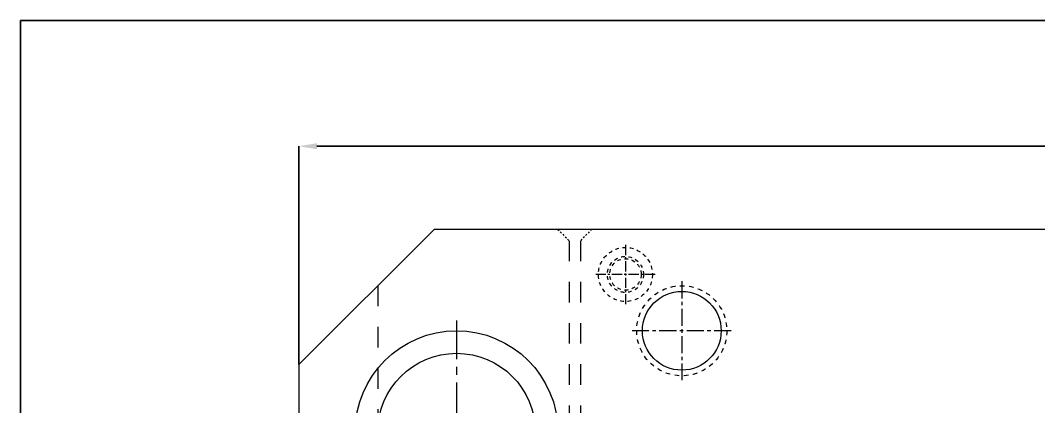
# Model space of a CAD drawing. Header units: millimetres. Extents: x -1265 to 1982, y -12197 to 1934.
# Drawn here: x -487.5 to -35.4, y -805.1 to -633.6 of the extents above; entities that cross this region are included whole.
import ezdxf

# ---------------------------------------------------------------- set-up
doc = ezdxf.new("R2010")
doc.units = ezdxf.units.MM
doc.header["$LTSCALE"] = 16.335
doc.header["$PDMODE"] = 3
doc.header["$PDSIZE"] = 0.3125
doc.linetypes.add('CENTER', pattern=[0.6, 0.375, -0.075, 0.075, -0.075])
doc.linetypes.add('HIDDEN', pattern=[0.2, 0.1, -0.1])
doc.layers.get('0').update_dxf_attribs({"linetype": 'CONTINUOUS'})
doc.layers.get('Defpoints').update_dxf_attribs({"linetype": 'CONTINUOUS'})
doc.layers.add('moldbase', color=7, linetype='CONTINUOUS', lineweight=20)
doc.styles.get("Standard").update_dxf_attribs({"font": 'txt', "width": 0.8})
doc.dimstyles.new('11', dxfattribs={"dimtxt": 8, "dimasz": 8, "dimexe": 0, "dimexo": 0, "dimgap": 0, "dimtad": 0, "dimdsep": 46, "dimtxsty": 'Standard', "dimcen": 0, "dimclrd": 4, "dimclre": 4, "dimclrt": 6, "dimazin": 0, "dimtp": 0.01, "dimtm": 0.01, "dimtfac": 1, "dimtofl": 0, "dimtmove": 0, "dimatfit": 3, "dimfxl": 0, "dimtolj": 1, "dimarcsym": 0})

# ---------------------------------------------------------------- blocks, each defined once
blk = doc.blocks.new('*D53')
at = {"color": 4, "lineweight": -2}
for p, q in [((-363.85, -786.43), (-363.85, -689.5)), ((-355.85, -689.5), (1.73, -689.5)), ((428.15, -689.5), (16.67, -689.5)), ((436.15, -786.43), (436.15, -689.5))]:
    blk.add_line(p, q, dxfattribs=at)
at = {"color": 4}
for points in [[(-355.85, -688.16), (-355.85, -690.83), (-363.85, -689.5)], [(428.15, -688.16), (428.15, -690.83), (436.15, -689.5)]]:
    blk.add_solid(points, dxfattribs=at)
at = {"layer": 'Defpoints', "color": 0}
for p in [(436.15, -689.5), (-363.85, -786.43), (436.15, -786.43)]:
    blk.add_point(p, dxfattribs=at)
at = {"color": 6, "insert": (9.2, -689.5), "char_height": 8, "attachment_point": 5}
blk.add_mtext('\\A1;800', dxfattribs=at)
blk = doc.blocks.new('2')
at = {"layer": 'moldbase', "color": 1, "linetype": 'CENTER', "ltscale": 0.746373}
for p, q in [((-218.85, -733.23), (-218.85, -759.63)), ((-205.65, -746.43), (-232.05, -746.43))]:
    blk.add_line(p, q, dxfattribs=at)
at = {"layer": 'moldbase', "color": 1, "linetype": 'CENTER', "ltscale": 1.243955}
for p, q in [((-193.85, -749.43), (-193.85, -793.43)), ((-171.85, -771.43), (-215.85, -771.43))]:
    blk.add_line(p, q, dxfattribs=at)
at = {"layer": 'moldbase', "color": 8, "linetype": 'HIDDEN', "ltscale": 0.995164}
for radius in [12, 8, 7]:
    blk.add_circle((-218.85, -746.43), radius, dxfattribs=at)
at = {"layer": 'moldbase', "color": 8, "linetype": 'HIDDEN', "ltscale": 1.243955}
blk.add_circle((-193.85, -771.43), 20, dxfattribs=at)
at = {"layer": 'moldbase'}
blk.add_circle((-193.85, -771.43), 17.5, dxfattribs=at)

msp = doc.modelspace()

# ---------------------------------------------------------------- linework, layer by layer
msp.add_lwpolyline([(-487.536, -633.624), (1638.286, -633.624), (1638.286, -2450.275), (-487.536, -2450.275)], close=True)
at = {"layer": 'moldbase'}
for p, q in [((-303.846, -726.434), (-363.846, -786.434)), ((376.154, -726.434), (-303.846, -726.434)), ((-363.846, -786.434), (-363.846, -1566.434))]:
    msp.add_line(p, q, dxfattribs=at)
at = {"layer": 'moldbase', "color": 8, "linetype": 'HIDDEN', "ltscale": 0.466483}
for p, q in [((-248.846, -726.434), (-243.846, -731.434)), ((-233.846, -726.434), (-238.846, -731.434))]:
    msp.add_line(p, q, dxfattribs=at)
at = {"layer": 'moldbase', "color": 8, "linetype": 'HIDDEN', "ltscale": 5.597796}
for p, q in [((-243.846, -731.434), (-243.846, -1621.434)), ((-238.846, -731.434), (-238.846, -1521.434)), ((-328.846, -751.434), (-328.846, -1601.434))]:
    msp.add_line(p, q, dxfattribs=at)
at = {"layer": 'moldbase', "color": 1, "linetype": 'CENTER', "ltscale": 2.798898}
msp.add_line((-293.846, -766.934), (-293.846, -865.934), dxfattribs=at)
at = {"layer": 'moldbase'}
for radius in [45, 35]:
    msp.add_circle((-293.846, -816.434), radius, dxfattribs=at)

# ---------------------------------------------------------------- block references
msp.add_blockref('2', (0, 0))

# ---------------------------------------------------------------- dimensions: what is measured, and where the dimension line sits
dim = msp.add_linear_dim(base=(436.154, -689.497), p1=(-363.846, -786.434), p2=(436.154, -786.434), dimstyle='11')
dim.commit()
dim.dimension.update_dxf_attribs({"geometry": '*D53', "text_midpoint": (9.2, -689.497), "dimtype": 160})

doc.saveas('drawing.dxf')
